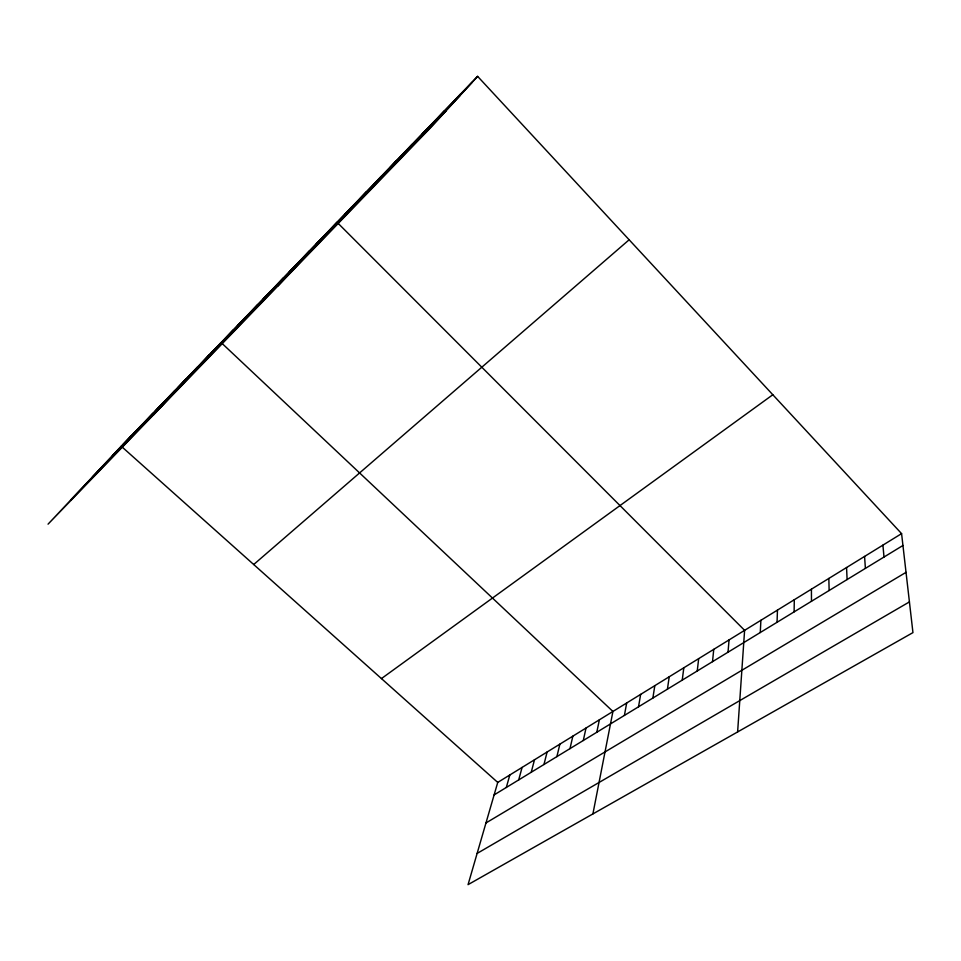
<?xml version="1.0" encoding="UTF-8"?>
<svg xmlns="http://www.w3.org/2000/svg" width="961" height="961" viewBox="0 0 961 961"><rect width="100%" height="100%" fill="white"/><g stroke="black" fill="none" stroke-linecap="round" stroke-linejoin="round"><path stroke-width="1.44" d="M794.11 611.881L794.303 599.724M777.053 622.296L777.461 610.103M760.271 632.53L760.896 620.301M737.616 731.934L744.607 630.332L337.035 222.255L277.813 286.066M728.018 652.207L729.063 639.918M712.509 661.673L713.747 649.348M697.242 670.982L698.671 658.645M682.226 680.148L683.824 667.787M667.427 689.169L669.216 676.784M652.867 698.058L654.825 685.649M638.524 706.803L640.651 694.383M624.41 715.416L626.68 702.996M592.901 813.919L612.926 711.464L221.126 342.548L153.424 414.96M596.793 732.27L599.376 719.813M583.291 740.511L586.018 728.042M569.993 748.619L572.852 736.15M556.887 756.619L559.891 744.138M543.962 764.5L547.097 752.019M531.229 772.272L534.496 759.779M518.688 779.924L522.075 767.443M506.315 787.467L509.823 774.986M901.586 533.631L497.738 782.422L468.055 884.649L912.95 632.614L901.586 533.631L477.617 76.351L121.23 446.228L48.05 524.165L431.837 126.456L477.617 76.351M438.396 117.35L444.234 110.996M455.13 99.992L460.763 93.854M405.902 151.069L412.137 144.318M421.987 134.384L428.029 127.825M374.658 183.491L381.241 176.38M390.13 167.442L396.545 160.499M344.579 214.699L351.498 207.252M359.474 199.251L366.225 191.96M288.913 272.468L296.384 264.443M302.355 258.521L309.694 250.629M316.037 244.322L323.244 236.574M237.439 325.887L245.367 317.394M249.968 312.878L257.8 304.493M262.725 299.64L270.449 291.363M275.711 286.174L283.303 278.017M166.457 399.536L174.95 390.466M177.809 387.763L186.218 378.778M189.341 375.799L197.666 366.898M201.065 363.63L209.294 354.825M225.102 338.68L233.151 330.079M122.84 444.799L131.633 435.429M133.483 433.747L142.216 424.45M144.306 422.528L152.955 413.302M155.286 411.128L163.863 401.974M112.365 455.67L472.211 82.274M92.376 476.956L459.887 95.764M70.549 500.2L446.192 110.743M253.704 564.527L629.143 239.782M381.445 678.586L772.824 394.743M494.11 794.915L902.944 545.476M485.966 822.964L906.031 572.348M477.124 853.428L909.43 601.898M121.23 446.228L497.738 782.422M882.919 545.127L884 557.044M864.576 556.431L865.393 568.395M846.557 567.531L847.109 579.555M828.838 578.45L829.139 590.51M811.42 589.177L811.48 601.286"/></g></svg>
